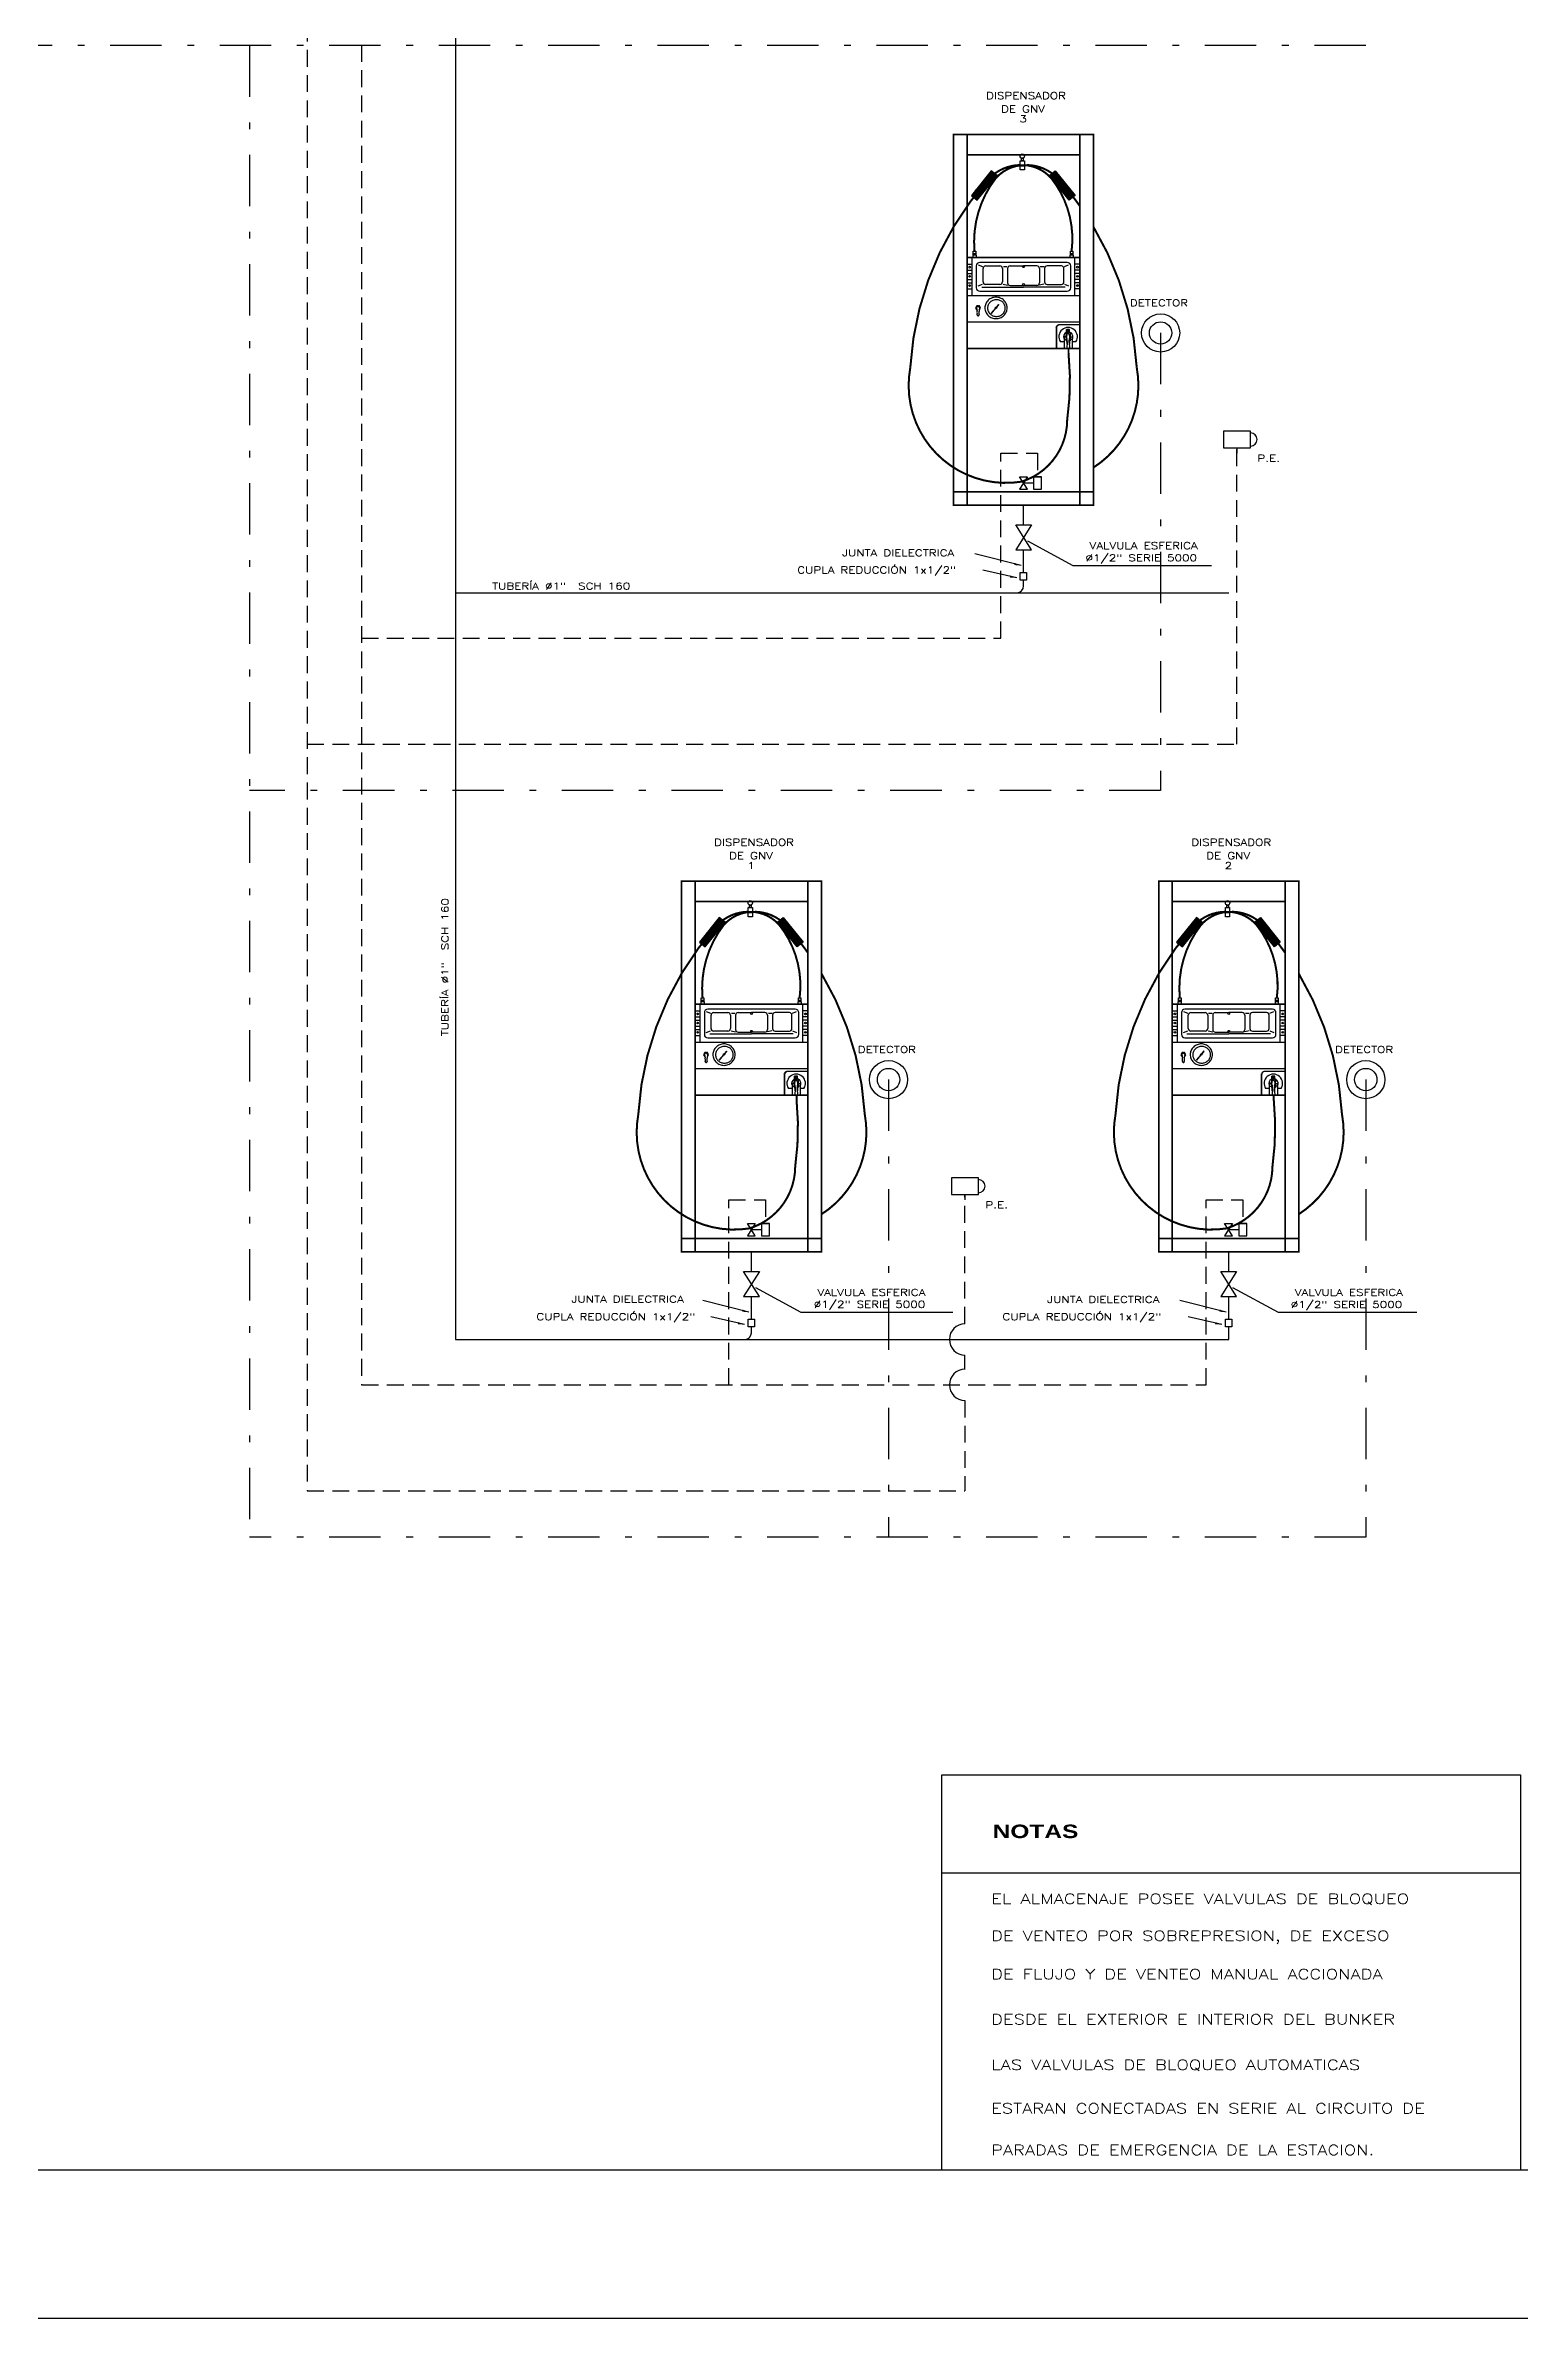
# Model space of a CAD drawing. Extents: x 491.1 to 575.1, y 60.1 to 119.5.
# Drawn here: x 534.12 to 556, y 60.09 to 93.83 of the extents above; entities that cross this region are included whole.
import ezdxf

# ---------------------------------------------------------------- set-up
doc = ezdxf.new("R2010")
doc.units = 0
doc.linetypes.add('DASHDOTX2', pattern=[50.8, 25.4, -12.7, 0, -12.7])
doc.linetypes.add('HIDDEN', pattern=[0.375, 0.25, -0.125])
doc.layers.get('0').update_dxf_attribs({"linetype": 'CONTINUOUS'})
for name, color, linetype in [('Cotas', 1, 'CONTINUOUS'), ('FINITO', 8, 'CONTINUOUS'), ('LINEAS', 1, 'CONTINUOUS'), ('PISOS', 8, 'CONTINUOUS'), ('SURTIDOR', 2, 'CONTINUOUS')]:
    doc.layers.add(name, color=color, linetype=linetype)
doc.styles.add('R60-100', font='ROMANS.SHX', dxfattribs={"width": 1.3, "height": 0.12})
doc.styles.add('TEXTOS-ANOTACIONES', font='romans.shx', dxfattribs={"width": 1.3, "height": 0.1})
doc.styles.add('TEXTOS-GENERALES', font='ARIALBD.TTF', dxfattribs={"width": 1.3, "height": 0.2})
doc.dimstyles.new('COTAS-GENERALES', dxfattribs={"dimscale": 0, "dimtxt": 0.4, "dimasz": 0.1, "dimexe": 0.1, "dimexo": 0.1, "dimgap": 0.075, "dimtad": 2, "dimzin": 5, "dimdsep": 46, "dimtxsty": 'R60-100', "dimcen": 0.18, "dimclrd": 3, "dimclre": 3, "dimclrt": 2, "dimadec": 0, "dimazin": 0, "dimtfac": 1, "dimtofl": 0, "dimtmove": 2, "dimatfit": 3, "dimfxl": 0, "dimtolj": 1, "dimtzin": 1, "dimarcsym": 0})

# ---------------------------------------------------------------- blocks, each defined once
blk = doc.blocks.new('A$C79430A79')
at = {"layer": 'Cotas'}
h = blk.add_hatch(dxfattribs=at)
h.set_pattern_fill('ANSI31', color=4, style=0)
h.set_pattern_definition([(45, (-115.85578, -111.79783), (-0.08838835, 0.08838835), [])])
h.paths.add_polyline_path([(25.82, 98.65), (24.82, 99.47), (18.92, 92.2), (19.58, 91.66, -0.01997), (24.28, 97.31, -0.039375)])
h.paths.add_polyline_path([(26.53, 98.08), (25.82, 98.65, 0.039375), (24.28, 97.31, 0.01997), (19.58, 91.66), (20.62, 90.81)])
h = blk.add_hatch(dxfattribs=at)
h.set_pattern_fill('ANSI31', color=4, style=0)
h.set_pattern_definition([(135, (184.44619, -111.79783), (0.08838835, 0.08838835), [])])
h.paths.add_polyline_path([(42.77, 98.65), (43.77, 99.47), (49.67, 92.2), (49.01, 91.66, 0.01997), (44.31, 97.31, 0.039375)])
h.paths.add_polyline_path([(42.06, 98.08), (42.77, 98.65, -0.039375), (44.31, 97.31, -0.01997), (49.01, 91.66), (47.97, 90.81)])
at = {"layer": 'Cotas', "color": 252, "const_width": 0.6}
for points in [[(33.4, 101.21, 0.198289), (24.28, 97.31, 0.170442), (0.78, 41.02, 0.516803), (33.69, 7.2, 0.329308), (47.34, 25.49, 0.060903), (47.74, 45.36)], [(19.85, 75.62, -0.189422), (26.16, 97.3, -0.180639), (33.4, 101.11, -0.210816)], [(48.65, 75.62, 0.201234), (42.61, 97.3, 0.196658), (34.65, 101.18, 0.210816)], [(35.37, 101.21, -0.198289), (44.49, 97.31, -0.028895), (51.13, 89.01, -0.304954)], [(55.13, 82.88, -0.120624), (67.99, 41.02, -0.304954), (55.13, 11.41, -0.329308)]]:
    blk.add_lwpolyline(points, format="xyb", dxfattribs=at)
at = {"layer": 'Cotas', "color": 4}
for points in [[(20.62, 90.81), (26.53, 98.08), (24.82, 99.47), (18.92, 92.2)], [(47.97, 90.81), (42.06, 98.08), (43.77, 99.47), (49.67, 92.2)]]:
    blk.add_lwpolyline(points, close=True, dxfattribs=at)
at = {"layer": 'Cotas', "color": 4, "const_width": 0.575}
blk.add_lwpolyline([(47.74, 45.36), (47.74, 46.68, -1.024288)], format="xyb", dxfattribs=at)
at = {"layer": 'FINITO', "color": 4}
for p, q in [((20.39, 74.47), (19.32, 74.47)), ((19.32, 74.47), (19.32, 74)), ((20.39, 74), (20.39, 74.47)), ((48.12, 74.47), (48.12, 74)), ((49.19, 74.47), (48.12, 74.47)), ((49.19, 74), (49.19, 74.47)), ((17.63, 71.75), (19.13, 71.75)), ((17.63, 70), (19.13, 70)), ((17.63, 69), (19.13, 69)), ((19.13, 62.5), (19.13, 73.75)), ((20.38, 71.25), (20.38, 64.75)), ((20.96, 71.63), (22.25, 71.12)), ((47.38, 72.25), (21.38, 72.25)), ((22.38, 66.5), (22.38, 70.5)), ((23.13, 71.25), (27.38, 71.25)), ((28.13, 70.5), (28.13, 66.5)), ((28.41, 71.12), (29.44, 71.12)), ((29.63, 70.5), (29.63, 66.25)), ((30.38, 71.25), (34.38, 71.25)), ((38.38, 71.25), (34.38, 71.25)), ((39.13, 70.5), (39.13, 66.25)), ((39.37, 71.12), (40.48, 71.12)), ((40.63, 70.5), (40.63, 66.5)), ((45.63, 71.25), (41.38, 71.25)), ((46.38, 66.5), (46.38, 70.5)), ((46.56, 71.12), (47.75, 71.63)), ((48.38, 64.75), (48.38, 71.25)), ((49.63, 62.5), (49.63, 73.75)), ((51.13, 71.75), (49.63, 71.75)), ((51.13, 70), (49.63, 70)), ((51.13, 69), (49.63, 69)), ((17.63, 67.25), (19.13, 67.25)), ((17.63, 66.25), (19.13, 66.25)), ((17.63, 64.5), (19.13, 64.5)), ((17.63, 62.5), (51.13, 62.5)), ((17.63, 62.5), (19.13, 62.5)), ((20.96, 65.37), (22.25, 65.88)), ((21.38, 63.75), (47.38, 63.75)), ((21.99, 64.96), (34.38, 64.96)), ((27.38, 65.75), (23.13, 65.75)), ((28.32, 65.82), (29.61, 65.56)), ((30.38, 65.5), (34.38, 65.5)), ((38.38, 65.5), (34.38, 65.5)), ((46.78, 64.96), (34.38, 64.96)), ((40.44, 65.82), (39.16, 65.56)), ((41.38, 65.75), (45.63, 65.75)), ((46.56, 65.88), (47.75, 65.37)), ((51.13, 67.25), (49.63, 67.25)), ((51.13, 66.25), (49.63, 66.25)), ((51.13, 64.5), (49.63, 64.5)), ((20.51, 59), (20.9, 59.54)), ((21.3, 59), (20.9, 59.54)), ((44.13, 52.75), (44.13, 46.75)), ((51.13, 53.75), (45.13, 53.75)), ((46.4, 48.75), (45.33, 48.75)), ((46.4, 50.25), (46.4, 49.4)), ((46.9, 50.25), (46.4, 50.25)), ((46.4, 49.4), (46.4, 48.75)), ((46.4, 49.4), (47.03, 49.4)), ((46.4, 48.75), (46.4, 46.75)), ((46.9, 50.25), (46.9, 49.94)), ((46.95, 49.91), (46.9, 49.94)), ((47.03, 51.57), (47.03, 50.73)), ((47.63, 51.57), (47.03, 51.57)), ((47.03, 49.87), (47.03, 49.03)), ((47.03, 49.87), (47.03, 49.03)), ((47.03, 49.03), (47.39, 49.03)), ((47.23, 49.03), (47.03, 49.03)), ((48.06, 52.37), (47.18, 52.37)), ((47.18, 51.56), (47.18, 52.37)), ((47.2, 49.04), (47.2, 48.01)), ((47.2, 48.01), (47.32, 48.01)), ((47.36, 48.41), (47.22, 47)), ((47.23, 50.88), (47.63, 51.41)), ((47.55, 51.57), (47.55, 52.37)), ((47.55, 51.57), (47.55, 51.3)), ((47.63, 51.57), (48.23, 51.57)), ((48.02, 50.88), (47.63, 51.41)), ((47.72, 51.57), (47.72, 52.37)), ((47.72, 51.57), (47.72, 51.29)), ((48.23, 49.03), (47.87, 49.03)), ((47.9, 48.41), (48.03, 47)), ((47.94, 48.01), (48.08, 48.01)), ((48.06, 51.56), (48.06, 52.37)), ((48.08, 48.01), (48.08, 49.03)), ((48.23, 51.57), (48.23, 50.72)), ((48.23, 49.87), (48.23, 49.03)), ((48.86, 49.4), (48.23, 49.4)), ((48.29, 49.91), (48.36, 49.95)), ((48.36, 50.25), (48.86, 50.25)), ((48.36, 49.95), (48.36, 50.25)), ((48.86, 50.25), (48.86, 49.4)), ((48.86, 49.4), (48.86, 48.75)), ((49.94, 48.75), (48.86, 48.75)), ((48.86, 48.75), (48.86, 46.75)), ((44.13, 46.75), (46.38, 46.75)), ((46.4, 46.75), (47.32, 46.75)), ((47.76, 46.69), (47.49, 46.69)), ((48.86, 46.75), (47.94, 46.75)), ((48.88, 46.75), (51.13, 46.75))]:
    blk.add_line(p, q, dxfattribs=at)
at = {"layer": 'FINITO', "color": 4, "linetype": 'HIDDEN'}
blk.add_line((55.2, 0.25), (13.63, 0.25), dxfattribs=at)
at = {"layer": 'FINITO', "color": 4}
for points in [[(33.4, 101.21), (33.4, 102.46), (34.65, 102.46), (34.65, 101.21)], [(33.78, 102.46), (33.78, 103.2), (34.28, 103.2), (34.28, 102.46)], [(33.39, 99.74), (33.39, 100.99), (34.64, 100.99), (34.64, 99.74)], [(19.48, 74.87), (19.48, 75.62), (20.23, 75.62), (20.23, 74.87)], [(19.48, 74.47), (19.48, 74.87), (20.23, 74.87), (20.23, 74.47)], [(48.28, 74.87), (48.28, 75.62), (49.03, 75.62), (49.03, 74.87)], [(48.28, 74.47), (48.28, 74.87), (49.03, 74.87), (49.03, 74.47)]]:
    blk.add_lwpolyline(points, close=True, dxfattribs=at)
for points in [[(29.53, 58.8, 0.101676), (29.28, 60.01, 0.099754), (28.56, 61.05, 0.097151), (27.5, 61.74, 0.095387), (26.23, 61.98, 0.095387), (24.96, 61.74, 0.097151), (23.9, 61.05, 0.099754), (23.18, 60.01, 0.101676), (22.93, 58.8, 0.101676), (23.18, 57.58, 0.099754), (23.9, 56.54, 0.097151), (24.96, 55.85, 0.095387), (26.23, 55.61, 0.095387), (27.5, 55.85, 0.097151), (28.56, 56.54, 0.099754), (29.28, 57.58, 0.101676)], [(26.34, 61.22, 0.093293), (25.33, 61.03, 0.096184), (24.49, 60.5, 0.100576), (23.92, 59.69, 0.103918), (23.72, 58.75, 0.103918), (23.92, 57.81, 0.100576), (24.49, 57, 0.096184), (25.33, 56.47, 0.093293), (26.34, 56.28, 0.093293), (27.36, 56.47, 0.096184), (28.2, 57, 0.100576), (28.77, 57.81, 0.103918), (28.97, 58.75, 0.103918), (28.77, 59.69, 0.100576), (28.2, 60.5, 0.096184), (27.36, 61.03, 0.093293)]]:
    blk.add_lwpolyline(points, format="xyb", close=True, dxfattribs=at)
for points in [[(20.8, 59.4), (20.53, 59.4), (20.16, 58.75)], [(20.16, 58.75), (20.53, 58.11), (20.59, 58.11)], [(20.46, 58.81), (20.63, 57.84)], [(21.23, 58.1), (21.27, 58.1), (21.65, 58.75), (21.28, 59.39), (21.01, 59.39)], [(21.35, 58.81), (21.19, 57.85)], [(26.07, 58.77), (24.77, 57.14)], [(24.77, 57.14), (26.16, 58.69)], [(26.4, 58.96), (27.07, 59.71), (26.93, 59.84), (26.29, 59.05)], [(47.21, 50.83), (46.95, 50.68), (46.95, 49.91), (47.21, 49.76)], [(48.03, 49.76), (48.29, 49.91), (48.29, 50.68), (48.05, 50.82)]]:
    blk.add_lwpolyline(points, dxfattribs=at)
at = {"layer": 'FINITO', "color": 4, "const_width": 0.1}
blk.add_lwpolyline([(45.13, 54, 0.414214), (43.88, 52.75, 0.414214)], format="xyb", dxfattribs=at)
for points in [[(51.13, 54), (45.13, 54)], [(43.88, 52.75), (43.88, 46.75)]]:
    blk.add_lwpolyline(points, dxfattribs=at)
at = {"layer": 'FINITO', "color": 4}
for centre, radius in [((34.02, 103.85), 0.651), ((18.39, 70.89), 0.25), ((18.39, 68.16), 0.25), ((34.38, 71), 0.25), ((50.38, 70.89), 0.25), ((50.38, 68.16), 0.25), ((18.39, 65.43), 0.25), ((34.38, 65.75), 0.25), ((50.38, 65.43), 0.25), ((26.23, 58.86), 0.19)]:
    blk.add_circle(centre, radius, dxfattribs=at)
for centre, radius, start, end in [((21.38, 71.25), 1, 90, 180), ((23.13, 70.5), 0.75, 90, 180), ((27.38, 70.5), 0.75, 0, 90), ((30.38, 70.5), 0.75, 90, 180), ((38.38, 70.5), 0.75, 0, 90), ((41.38, 70.5), 0.75, 90, 180), ((45.63, 70.5), 0.75, 0, 90), ((47.38, 71.25), 1, 0, 90), ((21.38, 64.75), 1, 180, 270), ((23.13, 66.5), 0.75, 180, 270), ((27.38, 66.5), 0.75, 270, 0), ((30.38, 66.25), 0.75, 180, 270), ((38.38, 66.25), 0.75, 270, 0), ((41.38, 66.5), 0.75, 180, 270), ((45.63, 66.5), 0.75, 270, 0), ((47.38, 64.75), 1, 270, 0), ((20.71, 58.85), 0.25, 143.49281, 190.12417), ((17.42, 57.27), 3.27, 351.27221, 10.12417), ((20.92, 56.73), 0.272, 171.27221, 270.00816), ((20.91, 56.73), 0.272, 270.51146, 9.24741), ((24.41, 57.3), 3.27, 170.39546, 189.24741), ((21.1, 58.85), 0.25, 350.39546, 37.02681), ((45.13, 52.75), 1, 90, 180), ((47.63, 50.25), 2.75, 326.94427, 213.05573), ((47.65, 50.25), 1.38, 116.81023, 204.26418), ((48.24, 50.25), 1.13, 157.51281, 211.25454), ((47.43, 50.73), 0.25, 143.49281, 190.12417), ((44.65, 48.84), 2.74, 350.92538, 17.4817), ((50.61, 48.84), 2.74, 162.5183, 189.07462), ((47.02, 50.25), 1.13, 328.74546, 22.48719), ((47.82, 50.73), 0.25, 349.87583, 36.50719), ((47.65, 50.25), 1.38, 331.43168, 65.05864), ((47.49, 46.96), 0.272, 171.27221, 270.00816), ((47.76, 46.96), 0.272, 269.99184, 8.72779)]:
    blk.add_arc(centre, radius, start, end, dxfattribs=at)
at = {"layer": 'SURTIDOR', "color": 4}
for p, q in [((13.63, 110.25), (13.63, 4.25)), ((55.13, 110.25), (13.63, 110.25)), ((17.63, 4.25), (17.63, 110.25)), ((17.63, 110.25), (17.63, 104.25)), ((51.13, 4.25), (51.13, 110.25)), ((55.13, 4.25), (55.13, 110.25)), ((17.63, 104.25), (51.13, 104.25)), ((17.63, 73.75), (51.13, 73.75)), ((17.63, 62.5), (17.63, 73.75)), ((17.63, 70), (17.63, 71.75)), ((17.63, 69), (17.63, 70)), ((17.63, 67.25), (17.63, 69)), ((51.13, 70), (51.13, 71.75)), ((51.13, 69), (51.13, 70)), ((51.13, 67.25), (51.13, 69)), ((17.63, 66.25), (17.63, 67.25)), ((17.63, 64.5), (17.63, 66.25)), ((17.63, 62.5), (17.63, 64.5)), ((17.63, 46.75), (17.63, 62.5)), ((51.13, 66.25), (51.13, 67.25)), ((51.13, 64.5), (51.13, 66.25)), ((17.63, 54.63), (51.13, 54.63)), ((17.63, 4.25), (17.63, 46.75)), ((17.63, 46.75), (51.13, 46.75)), ((55.13, 4.25), (13.63, 4.25)), ((13.63, 4.25), (13.63, 0.25)), ((17.63, 4.25), (17.63, 0.25)), ((51.13, 0.25), (51.13, 4.25)), ((55.13, 0.25), (55.13, 4.25))]:
    blk.add_line(p, q, dxfattribs=at)
at = {"layer": 'SURTIDOR', "color": 4, "const_width": 0.5}
for points in [[(13.63, 110.25), (55.13, 110.25), (55.13, 0.25), (13.63, 0.25), (13.63, 110.25)], [(17.63, 0.25), (17.63, 110.25)], [(51.13, 110.25), (51.13, 0.25)], [(17.63, 104.25), (51.13, 104.25)], [(17.63, 73.75), (51.13, 73.75)], [(17.63, 46.75), (51.13, 46.75)], [(13.63, 4.25), (55.13, 4.25)]]:
    blk.add_lwpolyline(points, dxfattribs=at)
blk = doc.blocks.new('A$C6FAD5FF7')
at = {"layer": 'Cotas', "xscale": 0.1, "yscale": 0.1, "zscale": 0.1}
blk.add_blockref('A$C79430A79', (-0.012, 0), dxfattribs=at)

msp = doc.modelspace()

# ---------------------------------------------------------------- linework, layer by layer
at = {"color": 252}
msp.add_lwpolyline([(575.141, 60.094), (491.141, 60.094), (491.141, 119.494), (575.141, 119.494)], close=True, dxfattribs=at)
at = {"color": 1}
msp.add_lwpolyline([(573.141, 62.294), (493.141, 62.294), (493.141, 117.294), (573.141, 117.294)], close=True, dxfattribs=at)
at = {"layer": 'LINEAS', "color": 2}
for p, q in [((540.199, 96.762), (540.199, 74.625)), ((548.626, 86.714), (548.626, 87.007)), ((548.626, 86.007), (548.626, 86.342)), ((540.199, 85.707), (551.67, 85.707)), ((548.626, 85.807), (548.626, 85.895)), ((544.59, 75.632), (544.59, 75.925)), ((551.67, 75.632), (551.67, 75.925)), ((544.59, 74.925), (544.59, 75.26)), ((551.67, 74.925), (551.67, 75.26)), ((540.199, 74.625), (551.67, 74.625)), ((544.59, 74.725), (544.59, 74.813)), ((551.67, 74.625), (551.67, 74.813))]:
    msp.add_line(p, q, dxfattribs=at)
at = {"layer": 'LINEAS', "color": 5, "linetype": 'HIDDEN'}
for p, q in [((538.806, 96.087), (538.806, 73.95)), ((548.288, 85.031), (548.288, 87.777)), ((548.288, 87.777), (548.833, 87.777)), ((548.833, 87.777), (548.833, 87.429)), ((538.806, 85.031), (548.288, 85.031)), ((544.252, 73.95), (544.252, 76.695)), ((544.252, 76.695), (544.798, 76.695)), ((544.798, 76.695), (544.798, 76.347)), ((551.333, 73.95), (551.333, 76.695)), ((551.333, 76.695), (551.878, 76.695)), ((551.878, 76.695), (551.878, 76.347)), ((538.806, 73.95), (551.333, 73.95))]:
    msp.add_line(p, q, dxfattribs=at)
at = {"layer": 'LINEAS', "color": 3, "linetype": 'HIDDEN'}
for p, q in [((537.997, 94.514), (537.997, 72.377)), ((551.792, 83.458), (551.792, 87.856)), ((551.792, 87.856), (551.792, 87.78)), ((537.997, 83.458), (551.792, 83.458)), ((547.757, 74.857), (547.757, 76.774)), ((547.757, 76.774), (547.757, 76.698)), ((547.757, 74.181), (547.757, 74.393)), ((547.757, 73.718), (547.757, 72.377)), ((537.997, 72.377), (547.757, 72.377))]:
    msp.add_line(p, q, dxfattribs=at)
at = {"layer": 'LINEAS', "color": 4, "linetype": 'DASHDOTX2', "ltscale": 0.03}
for p, q in [((553.703, 93.829), (511.156, 93.829)), ((537.143, 93.829), (537.143, 71.692)), ((550.659, 89.562), (550.659, 82.773)), ((550.659, 82.773), (537.143, 82.773)), ((546.623, 78.481), (546.623, 71.692)), ((553.703, 78.481), (553.703, 71.692)), ((553.703, 71.692), (537.143, 71.692))]:
    msp.add_line(p, q, dxfattribs=at)
at = {"layer": 'LINEAS', "color": 3}
for p, q in [((548.682, 87.429), (548.564, 87.243)), ((548.564, 87.429), (548.682, 87.429)), ((548.682, 87.243), (548.564, 87.429)), ((548.775, 87.429), (548.892, 87.429)), ((548.564, 87.243), (548.682, 87.243)), ((548.623, 87.336), (548.775, 87.336)), ((548.775, 87.243), (548.892, 87.243)), ((548.684, 86.475), (549.358, 86.11)), ((549.358, 86.11), (551.415, 86.11)), ((544.646, 76.347), (544.528, 76.161)), ((544.528, 76.347), (544.646, 76.347)), ((544.646, 76.161), (544.528, 76.347)), ((544.587, 76.254), (544.739, 76.254)), ((544.739, 76.347), (544.856, 76.347)), ((551.726, 76.347), (551.609, 76.161)), ((551.609, 76.347), (551.726, 76.347)), ((551.726, 76.161), (551.609, 76.347)), ((551.667, 76.254), (551.819, 76.254)), ((551.819, 76.347), (551.936, 76.347)), ((544.528, 76.161), (544.646, 76.161)), ((544.739, 76.161), (544.856, 76.161)), ((551.609, 76.161), (551.726, 76.161)), ((551.819, 76.161), (551.936, 76.161)), ((544.648, 75.394), (545.323, 75.028)), ((551.728, 75.394), (552.403, 75.028)), ((545.323, 75.028), (547.579, 75.028)), ((552.403, 75.028), (554.459, 75.028))]:
    msp.add_line(p, q, dxfattribs=at)
at = {"layer": 'LINEAS', "color": 4}
for p, q in [((548.743, 86.342), (548.509, 86.714)), ((548.509, 86.714), (548.743, 86.714)), ((548.743, 86.714), (548.509, 86.342)), ((548.509, 86.342), (548.743, 86.342)), ((544.707, 75.26), (544.473, 75.632)), ((544.473, 75.632), (544.707, 75.632)), ((544.707, 75.632), (544.473, 75.26)), ((551.787, 75.26), (551.553, 75.632)), ((551.553, 75.632), (551.787, 75.632)), ((551.787, 75.632), (551.553, 75.26)), ((544.473, 75.26), (544.707, 75.26)), ((551.553, 75.26), (551.787, 75.26))]:
    msp.add_line(p, q, dxfattribs=at)
for points in [[(551.992, 88.105), (551.593, 88.105), (551.593, 87.856), (551.992, 87.856)], [(547.956, 77.023), (547.557, 77.023), (547.557, 76.774), (547.956, 76.774)]]:
    msp.add_lwpolyline(points, close=True, dxfattribs=at)
at = {"layer": 'LINEAS', "color": 3}
for points in [[(548.892, 87.429), (548.775, 87.429), (548.775, 87.243), (548.892, 87.243)], [(548.576, 86.007), (548.671, 86.007), (548.671, 85.895), (548.576, 85.895)], [(544.856, 76.347), (544.739, 76.347), (544.739, 76.161), (544.856, 76.161)], [(551.936, 76.347), (551.819, 76.347), (551.819, 76.161), (551.936, 76.161)], [(544.54, 74.925), (544.635, 74.925), (544.635, 74.813), (544.54, 74.813)], [(551.62, 74.925), (551.715, 74.925), (551.715, 74.813), (551.62, 74.813)]]:
    msp.add_lwpolyline(points, close=True, dxfattribs=at)
at = {"layer": 'LINEAS', "color": 2}
for points in [[(547.414, 68.164), (555.999, 68.164), (555.999, 66.705), (547.414, 66.705)], [(547.414, 68.164), (555.999, 68.164), (555.999, 62.294), (547.414, 62.294)]]:
    msp.add_lwpolyline(points, close=True, dxfattribs=at)
at = {"layer": 'LINEAS', "color": 3}
for centre, radius in [((550.659, 89.562), 0.283), ((550.659, 89.562), 0.166), ((546.623, 78.481), 0.283), ((546.623, 78.481), 0.166), ((553.703, 78.481), 0.283), ((553.703, 78.481), 0.166)]:
    msp.add_circle(centre, radius, dxfattribs=at)
at = {"layer": 'LINEAS', "color": 4}
for centre in [(551.992, 87.98), (547.956, 76.899)]:
    msp.add_arc(centre, 0.098, 270, 90, dxfattribs=at)
at = {"layer": 'LINEAS', "color": 2}
for centre in [(548.526, 85.807), (544.49, 74.725)]:
    msp.add_arc(centre, 0.1, 270, 0, dxfattribs=at)
at = {"layer": 'LINEAS', "color": 3}
for centre in [(547.757, 74.625), (547.757, 73.95)]:
    msp.add_arc(centre, 0.232, 90, 270, dxfattribs=at)

# ---------------------------------------------------------------- block references
at = {"layer": 'LINEAS', "color": 3, "xscale": 0.5, "yscale": 0.5, "zscale": 0.5}
for p in [(546.912, 86.994), (542.877, 75.912), (549.957, 75.912)]:
    msp.add_blockref('A$C6FAD5FF7', p, dxfattribs=at)

# ---------------------------------------------------------------- texts
at = {"layer": 'LINEAS', "color": 4, "style": 'TEXTOS-ANOTACIONES', "width": 1.3}
for s, height, p in [('DISPENSADOR ', 0.1, (548.069, 93.034)), ('DE GNV', 0.1, (548.292, 92.836)), ('3', 0.1, (548.565, 92.689)), ('DETECTOR', 0.1, (550.203, 89.958)), ('P.E.', 0.1, (552.095, 87.652)), ('VALVULA ESFERICA', 0.1, (549.605, 86.355)), ('CUPLA REDUCCIÓN 1x1/2"', 0.1, (545.268, 85.994)), ('JUNTA DIELECTRICA', 0.1, (545.932, 86.248)), ('%%C1/2" SERIE 5000', 0.1, (549.545, 86.175)), ('TUBERÍA %%C1"  SCH 160', 0.1, (540.741, 85.756)), ('DISPENSADOR ', 0.1, (544.034, 81.952)), ('DISPENSADOR ', 0.1, (551.114, 81.952)), ('DE GNV', 0.1, (544.256, 81.754)), ('1', 0.1, (544.529, 81.607)), ('DE GNV', 0.1, (551.336, 81.754)), ('2', 0.1, (551.609, 81.607)), ('DETECTOR', 0.1, (546.167, 78.877)), ('DETECTOR', 0.1, (553.247, 78.877)), ('P.E.', 0.1, (548.06, 76.571)), ('JUNTA DIELECTRICA', 0.1, (541.919, 75.171)), ('VALVULA ESFERICA', 0.1, (545.566, 75.273)), ('JUNTA DIELECTRICA', 0.1, (548.976, 75.167)), ('VALVULA ESFERICA', 0.1, (552.65, 75.273)), ('CUPLA REDUCCIÓN 1x1/2"', 0.1, (541.398, 74.912)), ('%%C1/2" SERIE 5000', 0.1, (545.513, 75.096)), ('CUPLA REDUCCIÓN 1x1/2"', 0.1, (548.312, 74.912)), ('%%C1/2" SERIE 5000', 0.1, (552.589, 75.093)), ('EL ALMACENAJE POSEE VALVULAS DE BLOQUEO', 0.15, (548.145, 66.247)), ('DE VENTEO POR SOBREPRESION, DE EXCESO', 0.15, (548.145, 65.7)), ('DE FLUJO Y DE VENTEO MANUAL ACCIONADA', 0.15, (548.145, 65.13)), ('DESDE EL EXTERIOR E INTERIOR DEL BUNKER', 0.15, (548.145, 64.459)), ('LAS VALVULAS DE BLOQUEO AUTOMATICAS', 0.15, (548.145, 63.784)), ('ESTARAN CONECTADAS EN SERIE AL CIRCUITO DE', 0.15, (548.145, 63.138)), ('PARADAS DE EMERGENCIA DE LA ESTACION.', 0.15, (548.145, 62.52))]:
    msp.add_text(s, height=height, dxfattribs=at).set_placement(p)
msp.add_text('TUBERÍA %%C1"  SCH 160', height=0.1, rotation=90, dxfattribs=at).set_placement((540.092, 79.124))
at = {"layer": 'LINEAS', "color": 2, "style": 'TEXTOS-GENERALES', "width": 1.3}
msp.add_text('NOTAS', height=0.2, dxfattribs=at).set_placement((548.168, 67.224))

# ---------------------------------------------------------------- leaders
at = {"layer": 'PISOS', "color": 3}
for points in [[(548.588, 86.109), (547.903, 86.284)], [(548.524, 85.926), (548.022, 86.041)], [(544.552, 75.028), (543.866, 75.203)], [(544.488, 74.844), (543.986, 74.96)], [(551.632, 75.028), (550.946, 75.203)], [(551.568, 74.844), (551.066, 74.96)]]:
    msp.add_leader(points, dimstyle='COTAS-GENERALES', override={"dimscale": 1}, dxfattribs=at)

doc.saveas('drawing.dxf')
